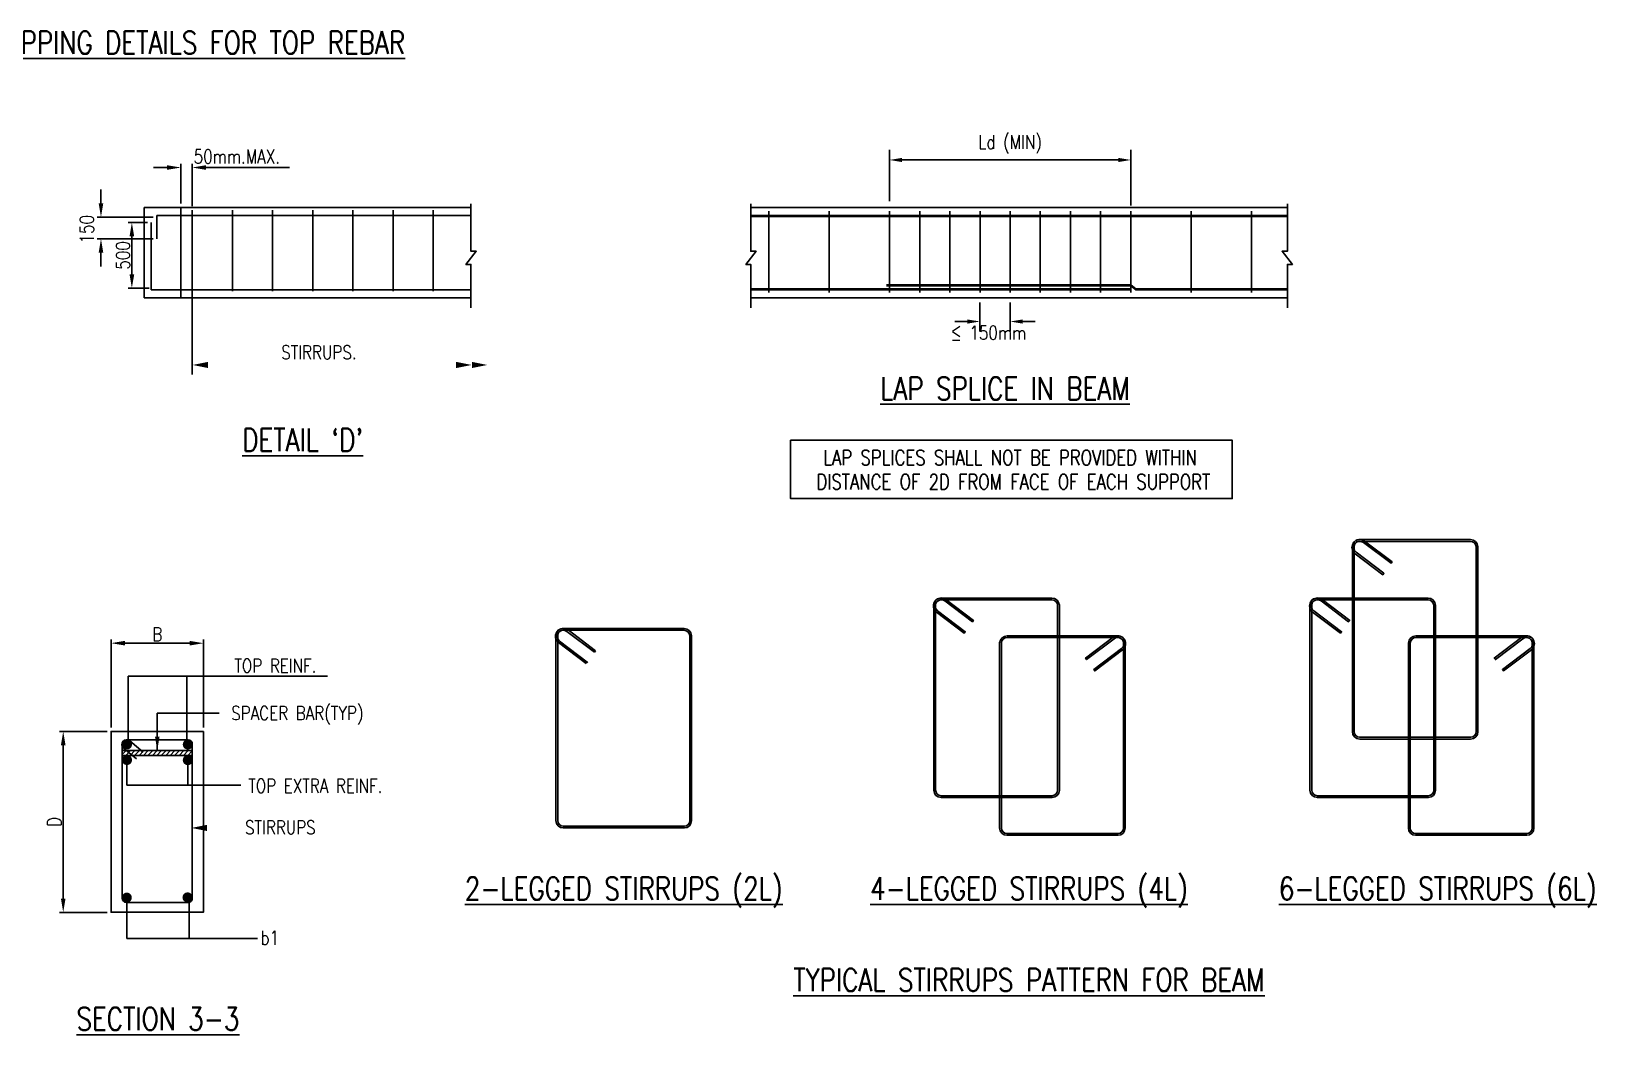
# Model space of a CAD drawing. Extents: x 482149 to 629471, y -388107 to -272741.
# Drawn here: x 533061 to 564213, y -334601 to -314638 of the extents above; entities that cross this region are included whole.
import ezdxf
from ezdxf.enums import TextEntityAlignment as Align

# ---------------------------------------------------------------- set-up
doc = ezdxf.new("R2010")
doc.units = 0
doc.header["$LTSCALE"] = 500
doc.header["$MEASUREMENT"] = 0
doc.layers.get('DEFPOINTS').update_dxf_attribs({"color": 4})
for name, color, linetype in [('BEAM', 4, 'Continuous'), ('BRAKE LINE', 8, 'Continuous'), ('DIM', 5, 'Continuous'), ('DIM1', 5, 'Continuous'), ('LINK', 2, 'Continuous'), ('MISC', 5, 'Continuous'), ('S-CONCRET LINE', 4, 'Continuous'), ('S-DIM-1', 5, 'Continuous'), ('S-REINFORCEMENT', 6, 'Continuous'), ('S-TEXT-1', 4, 'Continuous'), ('S-TITLE', 6, 'Continuous'), ('STIRRUPS', 2, 'Continuous'), ('TEXT1', 2, 'Continuous')]:
    doc.layers.add(name, color=color, linetype=linetype)
doc.styles.add('ROMANS', font='simplex.shx', dxfattribs={"width": 0.8, "height": 275, "bigfont": 'bigfont.shx'})
doc.styles.add('ROMENT', font='simplex.shx', dxfattribs={"bigfont": 'bigfont.shx'})
doc.dimstyles.new('Copy of INT2TIMES', dxfattribs={"dimtxt": 300, "dimasz": 275, "dimexe": 75, "dimexo": 75, "dimgap": 40, "dimtad": 1, "dimdec": 0, "dimlfac": 0.5, "dimrnd": 5, "dimzin": 0, "dimdsep": 46, "dimtxsty": 'ROMANS', "dimcen": -1, "dimclrd": 5, "dimclre": 5, "dimclrt": 4, "dimadec": 0, "dimazin": 0, "dimtfac": 1, "dimtdec": 0, "dimtix": 1, "dimtofl": 0, "dimtmove": 2, "dimatfit": 3, "dimfxl": 0, "dimtolj": 1, "dimtzin": 0, "dimarcsym": 0})
doc.dimstyles.new('dim100', dxfattribs={"dimtxt": 250, "dimasz": 250, "dimexe": 200, "dimexo": 200, "dimgap": 100, "dimtad": 1, "dimdec": 0, "dimzin": 0, "dimdsep": 46, "dimtxsty": 'ROMANS', "dimcen": 0, "dimclrd": 5, "dimclre": 5, "dimclrt": 4, "dimadec": 0, "dimazin": 0, "dimtfac": 1, "dimtdec": 0, "dimtix": 1, "dimtofl": 0, "dimtmove": 2, "dimatfit": 3, "dimfxl": 0, "dimtolj": 1, "dimtzin": 0, "dimlwd": -1, "dimlwe": -1, "dimarcsym": 0})

# ---------------------------------------------------------------- blocks, each defined once
blk = doc.blocks.new('*D36')
at = {"layer": 'DEFPOINTS', "color": 0, "ltscale": 2}
for p in [(536261, -317348), (536039, -318141), (536261, -318194)]:
    blk.add_point(p, dxfattribs=at)
at = {"layer": 'DIM', "color": 5, "lineweight": -2, "ltscale": 2}
for p, q in [((535764, -317348), (535489, -317348)), ((536039, -318066), (536039, -317273)), ((536261, -318119), (536261, -317273)), ((536536, -317348), (536811, -317348))]:
    blk.add_line(p, q, dxfattribs=at)
at = {"layer": 'DIM', "color": 5, "ltscale": 2}
for points in [[(535764, -317303), (535764, -317394), (536039, -317348)], [(536536, -317303), (536536, -317394), (536261, -317348)]]:
    blk.add_solid(points, dxfattribs=at)
at = {"layer": 'DIM', "color": 4, "ltscale": 2, "insert": (537150, -317130), "char_height": 275, "attachment_point": 5, "style": 'ROMANS'}
blk.add_mtext('\\A1;50mm.MAX.', dxfattribs=at)
blk = doc.blocks.new('*D37')
at = {"layer": 'DEFPOINTS', "color": 0, "ltscale": 2}
for p in [(534447, -318336), (535559, -318336), (535559, -318768)]:
    blk.add_point(p, dxfattribs=at)
at = {"layer": 'DIM', "color": 5, "lineweight": -2, "ltscale": 2}
for p, q in [((534447, -318061), (534447, -317786)), ((535484, -318336), (534372, -318336)), ((535484, -318768), (534372, -318768)), ((534447, -319043), (534447, -319318))]:
    blk.add_line(p, q, dxfattribs=at)
at = {"layer": 'DIM', "color": 5, "ltscale": 2}
for points in [[(534401, -318061), (534493, -318061), (534447, -318336)], [(534401, -319043), (534493, -319043), (534447, -318768)]]:
    blk.add_solid(points, dxfattribs=at)
at = {"layer": 'DIM', "color": 4, "ltscale": 2, "insert": (534165, -318575), "char_height": 275, "attachment_point": 5, "rotation": 90, "style": 'ROMANS'}
blk.add_mtext('\\A1;{150}', dxfattribs=at)
blk = doc.blocks.new('*D38')
at = {"layer": 'DEFPOINTS', "color": 0, "ltscale": 2}
for p in [(535062, -318442), (535445, -318442), (535484, -319749)]:
    blk.add_point(p, dxfattribs=at)
at = {"layer": 'DIM', "color": 5, "lineweight": -2, "ltscale": 2}
for p, q in [((535370, -318442), (534987, -318442)), ((535062, -319474), (535062, -318717)), ((535409, -319749), (534987, -319749))]:
    blk.add_line(p, q, dxfattribs=at)
at = {"layer": 'DIM', "color": 5, "ltscale": 2}
for points in [[(535016, -318717), (535108, -318717), (535062, -318442)], [(535016, -319474), (535108, -319474), (535062, -319749)]]:
    blk.add_solid(points, dxfattribs=at)
at = {"layer": 'DIM', "color": 4, "ltscale": 2, "insert": (534885, -319096), "char_height": 275, "attachment_point": 5, "rotation": 90, "style": 'ROMANS'}
blk.add_mtext('\\A1;{500}', dxfattribs=at)
blk = doc.blocks.new('*D49')
at = {"layer": 'DEFPOINTS', "color": 0}
for p in [(554940, -317198), (550140, -318220), (554940, -318301)]:
    blk.add_point(p, dxfattribs=at)
at = {"layer": 'S-DIM-1', "color": 5}
for p, q in [((550140, -318020), (550140, -316998)), ((554940, -318101), (554940, -316998)), ((550390, -317198), (554690, -317198))]:
    blk.add_line(p, q, dxfattribs=at)
for points in [[(550390, -317156), (550390, -317240), (550140, -317198)], [(554690, -317156), (554690, -317240), (554940, -317198)]]:
    blk.add_solid(points, dxfattribs=at)
at = {"layer": 'S-DIM-1', "color": 4, "insert": (552540, -316888), "char_height": 275, "attachment_point": 5, "style": 'ROMANS'}
blk.add_mtext('\\A1;Ld (MIN)', dxfattribs=at)
blk = doc.blocks.new('*D50')
at = {"layer": 'DEFPOINTS', "color": 0}
for p in [(551940, -319836), (552540, -319836), (552540, -320412)]:
    blk.add_point(p, dxfattribs=at)
at = {"layer": 'S-DIM-1', "color": 5}
for p, q in [((551940, -320036), (551940, -320612)), ((552540, -320036), (552540, -320612)), ((551690, -320412), (551440, -320412)), ((552790, -320412), (553040, -320412))]:
    blk.add_line(p, q, dxfattribs=at)
for points in [[(551690, -320371), (551690, -320454), (551940, -320412)], [(552790, -320371), (552790, -320454), (552540, -320412)]]:
    blk.add_solid(points, dxfattribs=at)
at = {"layer": 'S-DIM-1', "color": 4, "insert": (552033, -320635), "char_height": 275, "attachment_point": 5, "style": 'ROMANS'}
blk.add_mtext('\\A1; {\\H1.0833x;≤\\H0.9231x; 150mm}', dxfattribs=at)
blk = doc.blocks.new('*D213')
at = {"layer": 'DEFPOINTS', "color": 0, "ltscale": 2}
for p in [(536487, -326812), (534647, -328567), (536487, -328567)]:
    blk.add_point(p, dxfattribs=at)
at = {"layer": 'DIM', "color": 5, "lineweight": -2, "ltscale": 2}
for p, q in [((534647, -328492), (534647, -326737)), ((536487, -328492), (536487, -326737)), ((534922, -326812), (536212, -326812))]:
    blk.add_line(p, q, dxfattribs=at)
at = {"layer": 'DIM', "color": 5, "ltscale": 2}
for points in [[(534922, -326766), (534922, -326858), (534647, -326812)], [(536212, -326766), (536212, -326858), (536487, -326812)]]:
    blk.add_solid(points, dxfattribs=at)
at = {"layer": 'DIM', "color": 4, "ltscale": 2, "insert": (535567, -326635), "char_height": 275, "attachment_point": 5, "style": 'ROMANS'}
blk.add_mtext('\\A1;B', dxfattribs=at)
blk = doc.blocks.new('*D214')
at = {"layer": 'DEFPOINTS', "color": 0, "ltscale": 2}
for p in [(533696, -328567), (534647, -328567), (534647, -332167)]:
    blk.add_point(p, dxfattribs=at)
at = {"layer": 'DIM', "color": 5, "lineweight": -2, "ltscale": 2}
for p, q in [((534572, -328567), (533621, -328567)), ((533696, -331892), (533696, -328842)), ((534572, -332167), (533621, -332167))]:
    blk.add_line(p, q, dxfattribs=at)
at = {"layer": 'DIM', "color": 5, "ltscale": 2}
for points in [[(533650, -328842), (533742, -328842), (533696, -328567)], [(533650, -331892), (533742, -331892), (533696, -332167)]]:
    blk.add_solid(points, dxfattribs=at)
at = {"layer": 'DIM', "color": 4, "ltscale": 2, "insert": (533519, -330367), "char_height": 275, "attachment_point": 5, "rotation": 90, "style": 'ROMANS'}
blk.add_mtext('\\A1;D', dxfattribs=at)

msp = doc.modelspace()

# ---------------------------------------------------------------- hatches: boundary and pattern name
h = msp.add_hatch()
h.set_pattern_fill('ANSI31', color=256, scale=500, style=0)
h.set_pattern_definition([(45, (-31439.81, -202370.03), (-44.194174, 44.194174), [])])
h.paths.add_polyline_path([(536264.883, -329044.161), (534869.5, -329044.161), (534869.5, -328947.927), (536264.883, -328947.927)])

# ---------------------------------------------------------------- linework, layer by layer
msp.add_lwpolyline([(534869.5, -329044.161), (536264.883, -329044.161), (536264.883, -328947.927), (534869.5, -328947.927)], close=True)
at = {"layer": 'BEAM', "elevation": 0}
msp.add_lwpolyline([(535309.364, -318140.844), (536039.364, -318140.844), (536039.364, -319940.844), (535309.364, -319940.844)], close=True, dxfattribs=at)
at = {"layer": 'BRAKE LINE', "ltscale": 2, "elevation": 0}
msp.add_lwpolyline([(541808.61, -318069.179), (541808.61, -319015.519), (541914.969, -319015.519), (541710.432, -319277.606), (541808.61, -319277.606), (541808.61, -320139.67)], dxfattribs=at)
at = {"layer": 'DEFPOINTS', "color": 0, "linetype": 'ByBlock'}
msp.add_point((536039.364, -318140.844), dxfattribs=at)
at = {"layer": 'DIM', "ltscale": 2}
for p, q in [((536761.162, -317348.345), (538200.297, -317348.345)), ((536261.162, -319810.726), (536261.162, -321469.036)), ((534964.621, -329136.362), (534964.621, -329635.662)), ((536175.27, -329138.44), (536175.27, -329637.739)), ((534964.621, -329635.662), (537227.246, -329635.662)), ((534960.941, -331824.613), (534960.941, -332689.183)), ((534960.941, -332689.183), (537565.191, -332689.183))]:
    msp.add_line(p, q, dxfattribs=at)
at = {"layer": 'DIM'}
msp.add_line((534987.228, -327465.686), (538956.405, -327465.686), dxfattribs=at)
at = {"layer": 'DIM', "ltscale": 2, "elevation": 0, "flags": 128}
for points in [[(541515.145, -321276.561, 122.425, 0, 0), (541821.005, -321276.561, 0, 0, 0), (541444.839, -321276.561, 0, 0, 0), (536274.28, -321276.561, 0, 122.425, 0), (536580.14, -321276.561, 0, 0, 0)], [(541828.145, -321276.561, 122.425, 0, 0), (542134.005, -321276.561, 0, 0, 0), (541757.839, -321276.561, 0, 0, 0), (536893.14, -321276.561, 0, 122.425, 0), (536893.14, -321276.561, 0, 0, 0)]]:
    msp.add_lwpolyline(points, format="xyseb", dxfattribs=at)
at = {"layer": 'DIM', "ltscale": 2, "flags": 128}
msp.add_lwpolyline([(537251.319, -330487.555, 0, 0, 0), (536249.542, -330487.555, 0, 122.425, 0), (536555.402, -330487.555, 0, 0, 0)], format="xyseb", dxfattribs=at)
at = {"layer": 'DIM1'}
for p, q in [((534987.228, -328736.228), (534987.228, -327465.686)), ((536157.379, -328736.228), (536157.379, -327465.686)), ((536201.301, -331824.613), (536201.301, -332689.183))]:
    msp.add_line(p, q, dxfattribs=at)
at = {"layer": 'DIM1', "elevation": 0}
msp.add_lwpolyline([(548171.323, -322774.118), (556961.065, -322774.118), (556961.065, -323935.101), (548171.323, -323935.101)], close=True, dxfattribs=at)
at = {"layer": 'LINK'}
for p, q in [((544291.131, -326963.69), (544270.041, -326991.622)), ((544132.629, -327184.361), (544111.539, -327212.292))]:
    msp.add_line(p, q, dxfattribs=at)
for points in [[(559393.742, -324848.05, 0.381213026), (559424.301, -325003.032), (559977.942, -325421.072), (559956.851, -325449.004), (559403.198, -325030.955, -0.391379955), (559366.449, -324825.628, -0.391379955)], [(559375.909, -324809.314, 0.148969914), (559350.932, -324891.286), (559350.932, -327558.921), (559350.932, -328572.021, 0.414213562), (559497.932, -328719.021), (560500.548, -328719.021), (561703.165, -328719.021, 0.414213562), (561850.165, -328572.021), (561850.165, -327558.921), (561850.165, -324891.286, 0.399194115), (561699.589, -324751.076), (560496.973, -324751.076), (559494.356, -324751.076, 0.270159719), (559366.449, -324825.628)], [(559406.083, -324827.533, -0.40520968), (559570.038, -324807.385), (560119.771, -325222.482), (560140.862, -325194.551), (559591.142, -324779.463, 0.414213562), (559375.909, -324809.314, -0.414213562)], [(559405.916, -324827.433, 0.152834704), (559385.932, -324891.286), (559385.932, -327558.921), (559385.932, -328572.021, 0.414213562), (559497.932, -328684.021), (560500.548, -328684.021), (561703.165, -328684.021, 0.414213562), (561815.165, -328572.021), (561815.165, -327558.921), (561815.165, -324891.286, 0.394331778), (561699.589, -324786.076), (560496.973, -324786.076), (559494.356, -324786.076, 0.284887278), (559394.031, -324848.288)], [(551063.73, -326011.55, 0.381213026), (551094.289, -326166.532), (551647.93, -326584.572), (551626.84, -326612.504), (551073.186, -326194.455, -0.391379955), (551036.437, -325989.128, -0.391379955)], [(551045.897, -325972.814, 0.148969914), (551020.92, -326054.786), (551020.92, -328722.421), (551020.92, -329735.521, 0.414213562), (551167.92, -329882.521), (552170.537, -329882.521), (553373.154, -329882.521, 0.414213562), (553520.154, -329735.521), (553520.154, -328722.421), (553520.154, -326054.786, 0.399194115), (553369.578, -325914.576), (552166.961, -325914.576), (551164.345, -325914.576, 0.270159719), (551036.437, -325989.128)], [(551076.072, -325991.033, -0.40520968), (551240.027, -325970.885), (551789.759, -326385.982), (551810.85, -326358.051), (551261.13, -325942.963, 0.414213562), (551045.897, -325972.814, -0.414213562)], [(551075.905, -325990.933, 0.152834704), (551055.92, -326054.786), (551055.92, -328722.421), (551055.92, -329735.521, 0.414213562), (551167.92, -329847.521), (552170.537, -329847.521), (553373.154, -329847.521, 0.414213562), (553485.154, -329735.521), (553485.154, -328722.421), (553485.154, -326054.786, 0.394331778), (553369.578, -325949.576), (552166.961, -325949.576), (551164.345, -325949.576, 0.284887278), (551064.019, -326011.788)], [(558550.23, -326011.55, 0.381213026), (558580.789, -326166.532), (559134.43, -326584.572), (559113.34, -326612.504), (558559.686, -326194.455, -0.391379955), (558522.937, -325989.128, -0.391379955)], [(558532.397, -325972.814, 0.148969914), (558507.42, -326054.786), (558507.42, -328722.421), (558507.42, -329735.521, 0.414213562), (558654.42, -329882.521), (559657.037, -329882.521), (560859.654, -329882.521, 0.414213562), (561006.654, -329735.521), (561006.654, -328722.421), (561006.654, -326054.786, 0.399194115), (560856.078, -325914.576), (559653.461, -325914.576), (558650.845, -325914.576, 0.270159719), (558522.937, -325989.128)], [(558562.572, -325991.033, -0.40520968), (558726.527, -325970.885), (559276.259, -326385.982), (559297.35, -326358.051), (558747.63, -325942.963, 0.414213562), (558532.397, -325972.814, -0.414213562)], [(558562.405, -325990.933, 0.152834704), (558542.42, -326054.786), (558542.42, -328722.421), (558542.42, -329735.521, 0.414213562), (558654.42, -329847.521), (559657.037, -329847.521), (560859.654, -329847.521, 0.414213562), (560971.654, -329735.521), (560971.654, -328722.421), (560971.654, -326054.786, 0.394331778), (560856.078, -325949.576), (559653.461, -325949.576), (558650.845, -325949.576, 0.284887278), (558550.519, -326011.788)], [(544103.397, -327215.332), (543553.467, -326800.094, -0.391379955), (543516.718, -326594.767, -0.391379955)], [(543526.178, -326578.453, 0.148969914), (543501.201, -326660.425), (543501.201, -329328.06), (543501.201, -330341.161, 0.414213562), (543648.201, -330488.161), (544850.818, -330488.161), (546053.435, -330488.161, 0.414213562), (546200.435, -330341.161), (546200.435, -329328.06), (546200.435, -326660.425, 0.399194115), (546049.859, -326520.215), (544847.242, -326520.215), (543644.626, -326520.215, 0.270159719), (543516.718, -326594.767)], [(543526.178, -326578.453, -0.414213562), (543741.411, -326548.602), (544291.131, -326963.69)], [(544124.488, -327187.4), (543574.57, -326772.172, -0.381213026), (543544.011, -326617.189, -0.381213026)], [(543556.186, -326596.572, 0.152834704), (543536.201, -326660.425), (543536.201, -329328.06), (543536.201, -330341.161, 0.414213562), (543648.201, -330453.161), (544850.818, -330453.161), (546053.435, -330453.161, 0.414213562), (546165.435, -330341.161), (546165.435, -329328.06), (546165.435, -326660.425, 0.394331778), (546049.859, -326555.215), (544847.242, -326555.215), (543644.626, -326555.215, 0.284887278), (543544.301, -326617.427)], [(543556.353, -326596.673, -0.40520968), (543720.308, -326576.525), (544270.041, -326991.622)], [(554805.305, -326724.04, -0.148969914), (554830.282, -326806.011), (554830.282, -329473.646), (554830.282, -330486.747, -0.414213562), (554683.282, -330633.747), (553680.665, -330633.747), (552478.048, -330633.747, -0.414213562), (552331.048, -330486.747), (552331.048, -329473.646), (552331.048, -326806.011, -0.399194115), (552481.624, -326665.802), (553684.241, -326665.802), (554686.857, -326665.802, -0.270159719), (554814.765, -326740.354)], [(554775.297, -326742.159, -0.152834704), (554795.282, -326806.011), (554795.282, -329473.646), (554795.282, -330486.747, -0.414213562), (554683.282, -330598.747), (553680.665, -330598.747), (552478.048, -330598.747, -0.414213562), (552366.048, -330486.747), (552366.048, -329473.646), (552366.048, -326806.011, -0.394331778), (552481.624, -326700.802), (553684.241, -326700.802), (554686.857, -326700.802, -0.284887278), (554787.183, -326763.014)], [(554775.13, -326742.259, 0.40520968), (554611.175, -326722.111), (554061.443, -327137.208), (554040.352, -327109.277), (554590.072, -326694.189, -0.414213562), (554805.305, -326724.04, 0.414213562)], [(554787.472, -326762.776, -0.381213026), (554756.913, -326917.758), (554203.272, -327335.798), (554224.362, -327363.73), (554778.016, -326945.681, 0.391379955), (554814.765, -326740.354, 0.391379955)], [(562939.805, -326724.04, -0.148969914), (562964.782, -326806.011), (562964.782, -329473.646), (562964.782, -330486.747, -0.414213562), (562817.782, -330633.747), (561815.165, -330633.747), (560612.548, -330633.747, -0.414213562), (560465.548, -330486.747), (560465.548, -329473.646), (560465.548, -326806.011, -0.399194115), (560616.124, -326665.802), (561818.741, -326665.802), (562821.357, -326665.802, -0.270159719), (562949.265, -326740.354)], [(562909.797, -326742.159, -0.152834704), (562929.782, -326806.011), (562929.782, -329473.646), (562929.782, -330486.747, -0.414213562), (562817.782, -330598.747), (561815.165, -330598.747), (560612.548, -330598.747, -0.414213562), (560500.548, -330486.747), (560500.548, -329473.646), (560500.548, -326806.011, -0.394331778), (560616.124, -326700.802), (561818.741, -326700.802), (562821.357, -326700.802, -0.284887278), (562921.683, -326763.014)], [(562909.63, -326742.259, 0.40520968), (562745.675, -326722.111), (562195.943, -327137.208), (562174.852, -327109.277), (562724.572, -326694.189, -0.414213562), (562939.805, -326724.04, 0.414213562)], [(562921.972, -326762.776, -0.381213026), (562891.413, -326917.758), (562337.772, -327335.798), (562358.862, -327363.73), (562912.516, -326945.681, 0.391379955), (562949.265, -326740.354, 0.391379955)]]:
    msp.add_lwpolyline(points, format="xyb", dxfattribs=at)
at = {"layer": 'MISC', "elevation": 0}
for points in [[(547378.39, -318069.179), (547378.39, -319015.519), (547484.749, -319015.519), (547280.212, -319277.606), (547378.39, -319277.606), (547378.39, -320139.67)], [(558059.438, -318069.179), (558059.438, -319015.519), (557953.079, -319015.519), (558157.616, -319277.606), (558059.438, -319277.606), (558059.438, -320139.67)]]:
    msp.add_lwpolyline(points, dxfattribs=at)
at = {"layer": 'S-CONCRET LINE', "color": 130}
for p, q in [((535309.364, -318140.844), (535309.364, -319940.844)), ((536039.364, -318140.844), (541808.61, -318140.844)), ((547378.39, -318140.844), (558059.438, -318140.844)), ((536039.364, -319940.844), (541808.61, -319940.844)), ((547378.39, -319940.844), (558059.438, -319940.844))]:
    msp.add_line(p, q, dxfattribs=at)
msp.add_lwpolyline([(536487.191, -328566.662), (534647.191, -328566.662), (534647.191, -332166.662), (536487.191, -332166.662)], close=True, dxfattribs=at)
at = {"layer": 'S-REINFORCEMENT', "linetype": 'Continuous'}
for p, q in [((535559.364, -318300.844), (535559.364, -318768)), ((535559.364, -318300.844), (541808.61, -318300.844)), ((535445.364, -319780.844), (535445.364, -318441.759)), ((535445.364, -319780.844), (541808.61, -319780.844))]:
    msp.add_line(p, q, dxfattribs=at)
at = {"layer": 'S-REINFORCEMENT'}
for p, q in [((547740.354, -318219.564), (547740.354, -319836.124)), ((548940.354, -318219.564), (548940.354, -319836.124)), ((550140.354, -318219.564), (550140.354, -319836.124)), ((550740.354, -318219.564), (550740.354, -319836.124)), ((551340.354, -318219.564), (551340.354, -319836.124)), ((551940.354, -318219.564), (551940.354, -319836.124)), ((552540.354, -318219.564), (552540.354, -319836.124)), ((553140.354, -318219.564), (553140.354, -319836.124)), ((553740.354, -318219.564), (553740.354, -319836.124)), ((554340.354, -318219.564), (554340.354, -319836.124)), ((554940.354, -318219.564), (554940.354, -319836.124)), ((556140.354, -318219.564), (556140.354, -319836.124)), ((557340.354, -318219.564), (557340.354, -319836.124)), ((554940.354, -319680.844), (555039.577, -319760.844)), ((554940.354, -319700.844), (555039.577, -319780.844)), ((555039.577, -319760.844), (558059.438, -319760.844)), ((534869.5, -328816.228), (534869.5, -331889.55)), ((534949.5, -328736.228), (536184.883, -328736.228)), ((536264.883, -328816.228), (536264.883, -331889.55)), ((534949.5, -331969.55), (536184.883, -331969.55))]:
    msp.add_line(p, q, dxfattribs=at)
at = {"layer": 'S-REINFORCEMENT', "elevation": 0}
for points in [[(547378.39, -318300.844), (558059.438, -318300.844)], [(547378.39, -318320.844), (558059.438, -318320.844)], [(547378.39, -319760.844), (554940.354, -319760.844)], [(547378.39, -319780.844), (554940.354, -319780.844)], [(550076.994, -319680.844), (554940.354, -319680.844)], [(550076.994, -319700.844), (554940.354, -319700.844)], [(555039.577, -319780.844), (558059.438, -319780.844)]]:
    msp.add_lwpolyline(points, dxfattribs=at)
at = {"layer": 'S-REINFORCEMENT'}
msp.add_lwpolyline([(535155.987, -329114.346), (534897.661, -328900.063, -1), (535019.107, -328753.656), (535288.948, -328977.49)], format="xyb", dxfattribs=at)
at = {"layer": 'S-REINFORCEMENT', "linetype": 'Continuous', "const_width": 100}
for points in [[(534914.621, -328826.383, 1), (535014.621, -328826.383, 1)], [(536125.27, -328828.461, 1), (536225.27, -328828.461, 1)], [(534914.621, -329136.362, 1), (535014.621, -329136.362, 1)], [(536125.27, -329138.44, 1), (536225.27, -329138.44, 1)], [(536119.29, -331870.336, 1), (536219.29, -331870.336, 1)], [(534910.941, -331874.613, 1), (535010.941, -331874.613, 1)]]:
    msp.add_lwpolyline(points, format="xyb", close=True, dxfattribs=at)
at = {"layer": 'S-REINFORCEMENT'}
for centre, start, end in [((534949.5, -328816.228), 90, 180), ((536184.883, -328816.228), 0, 90), ((534949.5, -331889.55), 180, 270), ((536184.883, -331889.55), 270, 0)]:
    msp.add_arc(centre, 80, start, end, dxfattribs=at)
at = {"layer": 'STIRRUPS'}
for p, q in [((536261.162, -318194.065), (536261.162, -319810.726)), ((537061.162, -318194.065), (537061.162, -319810.726)), ((537861.162, -318194.065), (537861.162, -319810.726)), ((538661.162, -318194.065), (538661.162, -319810.726)), ((539461.162, -318194.065), (539461.162, -319810.726)), ((540261.162, -318194.065), (540261.162, -319810.726)), ((541061.162, -318194.065), (541061.162, -319810.726))]:
    msp.add_line(p, q, dxfattribs=at)

# ---------------------------------------------------------------- texts
at = {"layer": 'S-TEXT-1', "style": 'ROMENT', "width": 0.8}
msp.add_text('STIRRUPS. ', height=275, dxfattribs=at).set_placement((538859.559, -321025.061), align=Align.MIDDLE)
at = {"layer": 'S-TEXT-1', "linetype": 'ByBlock', "style": 'ROMANS', "width": 0.8}
for s, p in [('TOP REINF.', (537915.501, -327259.742)), ('SPACER BAR(TYP)', (538355.222, -328222.284)), ('TOP EXTRA REINF.', (538711.273, -329651.444)), ('b1', (537805.923, -332673.4))]:
    msp.add_text(s, height=275, dxfattribs=at).set_placement(p, align=Align.MIDDLE)
at = {"layer": 'S-TEXT-1', "style": 'ROMENT', "width": 0.8}
msp.add_text('STIRRUPS', height=275, dxfattribs=at).set_placement((537313.867, -330613.96))
at = {"layer": 'S-TITLE', "style": 'ROMANS', "width": 0.8}
for s, p in [('%%UTYPICAL LAPPING DETAILS FOR TOP REBAR', (535363.182, -314863.232)), ('%%ULAP SPLICE IN BEAM', (552439.121, -321744.726)), ("%%UDETAIL `D'", (538462.088, -322768.726)), ('%%U2-LEGGED STIRRUPS (2L)', (544850.818, -331693.623)), ('%%U4-LEGGED STIRRUPS (4L)', (552915.591, -331693.623)), ('%%U6-LEGGED STIRRUPS (6L)', (561050.091, -331693.623)), ('%%UTYPICAL STIRRUPS PATTERN FOR BEAM', (552915.591, -333511.306)), ('%%USECTION 3-3', (535580.723, -334286.187))]:
    msp.add_text(s, height=450, dxfattribs=at).set_placement(p, align=Align.MIDDLE_CENTER)
at = {"layer": 'TEXT1', "linetype": 'ByBlock', "style": 'ROMANS', "width": 0.8}
for s, p in [('LAP SPLICES SHALL NOT BE PROVIDED WITHIN', (552540.166, -323119.697)), ('DISTANCE OF 2D FROM FACE OF EACH SUPPORT', (552604.589, -323600.956))]:
    msp.add_text(s, height=300, dxfattribs=at).set_placement(p, align=Align.MIDDLE)

# ---------------------------------------------------------------- dimensions: what is measured, and where the dimension line sits
at = {"layer": 'DIM', "ltscale": 2}
dim = msp.add_linear_dim(base=(536261.162, -317348.345), p1=(536039.364, -318140.844), p2=(536261.162, -318194.065), text='50mm.MAX.', dimstyle='Copy of INT2TIMES', dxfattribs=at)
dim.commit()
dim.dimension.update_dxf_attribs({"geometry": '*D36', "text_midpoint": (537150.297, -317130.345), "dimtype": 160})
dim = msp.add_linear_dim(base=(534447.049, -318335.991), p1=(535559.364, -318768), p2=(535559.364, -318335.991), angle=90, text='{150}', dimstyle='Copy of INT2TIMES', dxfattribs=at)
dim.commit()
dim.dimension.update_dxf_attribs({"geometry": '*D37', "text_midpoint": (534165.049, -318574.943), "dimtype": 160})
for base, p1, p2, text, picture, middle in [((535062.179, -318441.759), (535484.392, -319749.407), (535445.364, -318441.759), '{500}', '*D38', (534884.679, -319095.583)), ((533696.105, -328566.662), (534647.191, -332166.662), (534647.191, -328566.662), 'D', '*D214', (533518.605, -330366.662))]:
    dim = msp.add_linear_dim(base=base, p1=p1, p2=p2, angle=90, text=text, dimstyle='Copy of INT2TIMES', dxfattribs=at)
    dim.commit()
    dim.dimension.update_dxf_attribs({"geometry": picture, "text_midpoint": middle})
dim = msp.add_linear_dim(base=(536487.191, -326812.26), p1=(534647.191, -328566.662), p2=(536487.191, -328566.662), text='B', dimstyle='Copy of INT2TIMES', dxfattribs=at)
dim.commit()
dim.dimension.update_dxf_attribs({"geometry": '*D213', "text_midpoint": (535567.191, -326634.76)})
at = {"layer": 'S-DIM-1'}
dim = msp.add_linear_dim(base=(554940.354, -317197.926), p1=(550140.354, -318219.564), p2=(554940.354, -318300.844), text='Ld (MIN)', dimstyle='dim100', override={"dimarcsym": 1}, dxfattribs=at)
dim.commit()
dim.dimension.update_dxf_attribs({"geometry": '*D49', "text_midpoint": (552540.354, -316888.402)})
dim = msp.add_linear_dim(base=(552540.354, -320412.233), p1=(551940.354, -319836.124), p2=(552540.354, -319836.124), text=' {\\H1.0833x;≤\\H0.9231x; 150mm}', dimstyle='dim100', override={"dimarcsym": 1}, dxfattribs=at)
dim.commit()
dim.dimension.update_dxf_attribs({"geometry": '*D50', "text_midpoint": (552033.278, -320634.71), "dimtype": 160})

# ---------------------------------------------------------------- leaders
at = {"layer": 'DIM', "ltscale": 2}
msp.add_leader([(535567.191, -328947.927), (535567.191, -328206.501), (536796.992, -328206.501)], dimstyle='Copy of INT2TIMES', dxfattribs=at)

doc.saveas('drawing.dxf')
